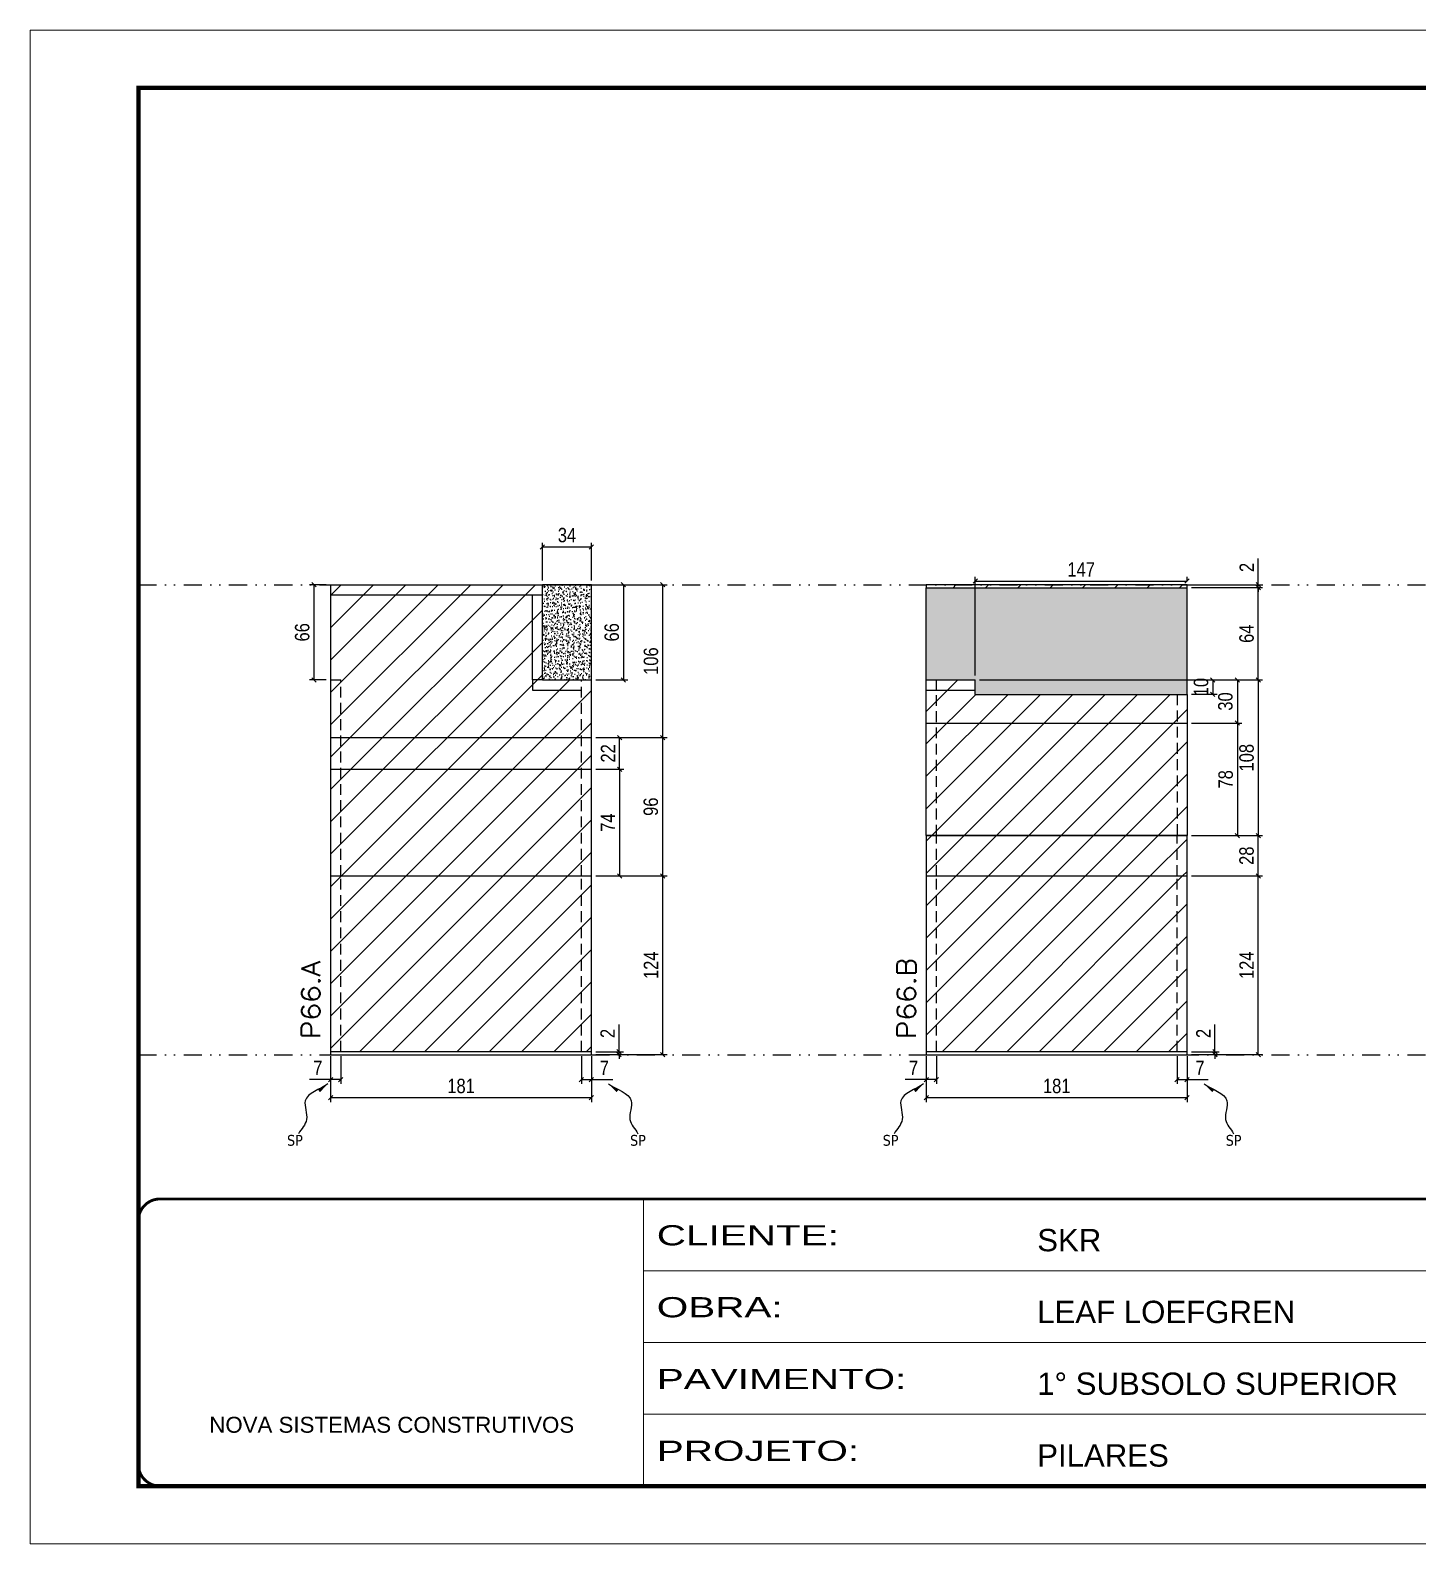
# Model space of a CAD drawing. Extents: x 14400 to 27878, y -21631 to 6985.
# Drawn here: x 19182 to 20145, y -957 to 93 of the extents above; entities that cross this region are included whole.
import ezdxf

# ---------------------------------------------------------------- set-up
doc = ezdxf.new("R2010")
doc.units = 0
for name, pattern in [('CONTINUO', [0]), ('DASHED', [0.75, 0.5, -0.25]), ('DIVIDE2', [0.625, 0.25, -0.125, 0, -0.125, 0, -0.125]), ('HIDDEN', [0.375, 0.25, -0.125])]:
    doc.linetypes.add(name, pattern=pattern)
for name, color, linetype in [('COTA', 241, 'Continuous'), ('Nível', 160, 'Continuous'), ('Painéis', 200, 'Continuous'), ('SARR_2.2x7', 40, 'Continuous'), ('Sarrafo de Pressão', 42, 'HIDDEN'), ('texto', 7, 'Continuous')]:
    doc.layers.add(name, color=color, linetype=linetype)
for name, color, linetype, lineweight in [('Folhas', 255, 'Continuous', 9), ('Hachura', 251, 'Continuous', 9), ('SARRAFO DE PRESSAO', 251, 'DASHED', 9), ('Texto Seção', 7, 'Continuous', 15)]:
    doc.layers.add(name, color=color, linetype=linetype, lineweight=lineweight)
doc.styles.add('ARIAL', font='arial.ttf')
doc.styles.add('COTA TECNICA', font='techl___.ttf', dxfattribs={"height": 10})
doc.styles.add('COTA TECNICA-50', font='techl___.ttf', dxfattribs={"height": 10})
doc.styles.add('REGUA-120', font='ROMANS.shx', dxfattribs={"height": 15})
doc.styles.get("Standard").update_dxf_attribs({"font": 'arial.ttf'})
doc.styles.add('Tecnologia', font='')
doc.styles.get('Tecnologia').set_extended_font_data('Forgotten Futurist')
doc.dimstyles.new('COTA PAINEL-50', dxfattribs={"dimtxt": 10, "dimasz": 3, "dimexe": 3, "dimexo": 3, "dimgap": 3, "dimtad": 1, "dimdec": 1, "dimzin": 12, "dimdsep": 46, "dimtxsty": 'COTA TECNICA-50', "dimblk1": 'OBLIQUE', "dimblk2": 'OBLIQUE', "dimsah": 1, "dimcen": 0.9, "dimclrd": 4, "dimclre": 4, "dimclrt": 240, "dimadec": 1, "dimazin": 3, "dimtfac": 1, "dimtdec": 1, "dimtmove": 0, "dimatfit": 3, "dimfxl": 1, "dimtolj": 1, "dimtzin": 12, "dimarcsym": 0})
doc.dimstyles.new('PAINEL', dxfattribs={"dimtxt": 10, "dimasz": 3, "dimexe": 3, "dimexo": 3, "dimgap": 3, "dimtad": 1, "dimdec": 1, "dimzin": 12, "dimdsep": 46, "dimtxsty": 'COTA TECNICA', "dimblk1": 'OBLIQUE', "dimblk2": 'OBLIQUE', "dimsah": 1, "dimcen": 0.9, "dimclrd": 4, "dimclre": 4, "dimclrt": 240, "dimadec": 1, "dimazin": 3, "dimtfac": 1, "dimtdec": 1, "dimtmove": 0, "dimatfit": 3, "dimfxl": 1, "dimtolj": 1, "dimtzin": 12, "dimarcsym": 0})
doc.dimstyles.get("Standard").update_dxf_attribs({"dimtxt": 0.18, "dimasz": 0.18, "dimexe": 0.18, "dimexo": 0.0625, "dimgap": 0.09, "dimtad": 0, "dimtih": 1, "dimtoh": 1, "dimdec": 4, "dimzin": 0, "dimdsep": 46, "dimtxsty": 'Standard', "dimcen": 0.09, "dimadec": 0, "dimazin": 0, "dimtfac": 1, "dimtdec": 4, "dimtofl": 0, "dimtmove": 0, "dimatfit": 3, "dimfxl": 1, "dimtolj": 1, "dimtzin": 0, "dimarcsym": 0})

# ---------------------------------------------------------------- blocks, each defined once
blk = doc.blocks.new('9999999999')
at = {"color": 30, "linetype": 'CONTINUO'}
for p, q in [((98564.6, 34230.2), (98564.6, 34429.4)), ((98564.6, 34379.6), (99584, 34379.6)), ((98564.6, 34329.8), (99488, 34329.8)), ((98564.6, 34280), (99488, 34280))]:
    blk.add_line(p, q, dxfattribs=at)
at = {"color": 30, "linetype": 'CONTINUO', "const_width": 2}
blk.add_lwpolyline([(99584, 34230.2), (99584, 34414.4, 0.414214), (99569, 34429.4), (98229, 34429.4, 0.414214), (98214, 34414.4), (98214, 34245.2, 0.414214), (98229, 34230.2), (99584, 34230.2)], format="xyb", dxfattribs=at)
at = {"layer": 'Folhas'}
blk.add_lwpolyline([(98139, 34190.2), (99624, 34190.2), (99624, 35240.2), (98139, 35240.2)], close=True, dxfattribs=at)
at = {"layer": 'Folhas', "color": 30, "const_width": 3}
blk.add_lwpolyline([(98214, 34230.2), (99584, 34230.2), (99584, 35200.2), (98214, 35200.2)], close=True, dxfattribs=at)
at = {"color": 7, "linetype": 'Continuous', "ltscale": 5, "style": 'ARIAL'}
for s, height, p in [('SKR', 15.48, (98837.7, 34393.1)), ('LEAF LOEFGREN', 15.483, (98837.7, 34343.3)), ('1° SUBSOLO SUPERIOR', 15.483, (98837.7, 34293.5)), ('NOVA SISTEMAS CONSTRUTIVOS', 11.059, (98263.2, 34267.2)), ('PILARES', 15.48, (98837.7, 34243.7))]:
    blk.add_text(s, height=height, dxfattribs=at).set_placement(p)
at = {"layer": 'Folhas', "color": 7, "style": 'Tecnologia', "width": 1.5}
for s, p in [('CLIENTE:', (98573.7, 34397.2)), ('OBRA:', (98573.7, 34347.3)), ('PAVIMENTO:', (98573.7, 34297.5)), ('PROJETO:', (98573.7, 34247.7))]:
    blk.add_text(s, height=14, dxfattribs=at).set_placement(p)
blk = doc.blocks.new('_Oblique')
at = {"color": 0, "linetype": 'ByBlock', "lineweight": -2}
blk.add_line((-0.5, -0.5), (0.5, 0.5), dxfattribs=at)
blk = doc.blocks.new('*D1134')
at = {"layer": 'COTA', "color": 4, "lineweight": -2, "transparency": 16777216}
for p, q in [((19390.4, -618.4), (19390.4, -650.3)), ((19571.4, -618.4), (19571.4, -650.3)), ((19571.4, -647.3), (19390.4, -647.3))]:
    blk.add_line(p, q, dxfattribs=at)
at = {"layer": 'Defpoints', "color": 0, "transparency": 16777216}
for p in [(19390.4, -615.4), (19571.4, -615.4), (19390.4, -647.3)]:
    blk.add_point(p, dxfattribs=at)
at = {"layer": 'COTA', "color": 4, "lineweight": -2, "transparency": 16777216, "xscale": 3, "yscale": 3, "zscale": 3, "rotation": 180}
blk.add_blockref('_Oblique', (19390.4, -647.3), dxfattribs=at)
at = {"layer": 'COTA', "color": 4, "lineweight": -2, "transparency": 16777216, "xscale": 3, "yscale": 3, "zscale": 3}
blk.add_blockref('_Oblique', (19571.4, -647.3), dxfattribs=at)
at = {"layer": 'COTA', "color": 240, "transparency": 16777216, "insert": (19480.9, -639.2), "char_height": 10, "attachment_point": 5, "style": 'COTA TECNICA'}
blk.add_mtext('\\A1;181', dxfattribs=at)
blk = doc.blocks.new('*D1135')
at = {"layer": 'COTA', "color": 4, "lineweight": -2, "transparency": 16777216}
for p, q in [((19564.4, -618.4), (19564.4, -637.7)), ((19571.4, -620.4), (19571.4, -637.7)), ((19564.4, -634.7), (19571.4, -634.7)), ((19571.4, -634.7), (19586.1, -634.7))]:
    blk.add_line(p, q, dxfattribs=at)
at = {"layer": 'Defpoints', "color": 0, "transparency": 16777216}
for p in [(19564.4, -615.4), (19571.4, -617.4), (19571.4, -634.7)]:
    blk.add_point(p, dxfattribs=at)
at = {"layer": 'COTA', "color": 4, "lineweight": -2, "transparency": 16777216, "xscale": 3, "yscale": 3, "zscale": 3, "rotation": 180}
blk.add_blockref('_Oblique', (19564.4, -634.7), dxfattribs=at)
at = {"layer": 'COTA', "color": 4, "lineweight": -2, "transparency": 16777216, "xscale": 3, "yscale": 3, "zscale": 3}
blk.add_blockref('_Oblique', (19571.4, -634.7), dxfattribs=at)
at = {"layer": 'COTA', "color": 240, "transparency": 16777216, "insert": (19580.3, -626.6), "char_height": 10, "attachment_point": 5, "style": 'COTA TECNICA-50'}
blk.add_mtext('\\A1;7', dxfattribs=at)
blk = doc.blocks.new('*D1136')
at = {"layer": 'COTA', "color": 4, "lineweight": -2, "transparency": 16777216}
for p, q in [((19397.4, -618.4), (19397.4, -637.7)), ((19390.4, -620.4), (19390.4, -637.7)), ((19390.4, -634.7), (19375.7, -634.7)), ((19397.4, -634.7), (19390.4, -634.7))]:
    blk.add_line(p, q, dxfattribs=at)
at = {"layer": 'Defpoints', "color": 0, "transparency": 16777216}
for p in [(19390.4, -617.4), (19397.4, -615.4), (19390.4, -634.7)]:
    blk.add_point(p, dxfattribs=at)
at = {"layer": 'COTA', "color": 4, "lineweight": -2, "transparency": 16777216, "xscale": 3, "yscale": 3, "zscale": 3, "rotation": 180}
blk.add_blockref('_Oblique', (19390.4, -634.7), dxfattribs=at)
at = {"layer": 'COTA', "color": 4, "lineweight": -2, "transparency": 16777216, "xscale": 3, "yscale": 3, "zscale": 3}
blk.add_blockref('_Oblique', (19397.4, -634.7), dxfattribs=at)
at = {"layer": 'COTA', "color": 240, "transparency": 16777216, "insert": (19381.5, -626.6), "char_height": 10, "attachment_point": 5, "style": 'COTA TECNICA-50'}
blk.add_mtext('\\A1;7', dxfattribs=at)
blk = doc.blocks.new('*D1137')
at = {"layer": 'COTA', "color": 4, "lineweight": -2, "transparency": 16777216}
for p, q in [((19590.6, -615.4), (19590.6, -596.6)), ((19574.4, -615.4), (19593.6, -615.4)), ((19574.4, -617.4), (19593.6, -617.4)), ((19590.6, -617.4), (19590.6, -615.4)), ((19590.6, -617.4), (19590.6, -620.4))]:
    blk.add_line(p, q, dxfattribs=at)
at = {"layer": 'Defpoints', "color": 0, "transparency": 16777216}
for p in [(19571.4, -615.4), (19571.4, -617.4), (19590.6, -617.4)]:
    blk.add_point(p, dxfattribs=at)
at = {"layer": 'COTA', "color": 4, "lineweight": -2, "transparency": 16777216, "xscale": 3, "yscale": 3, "zscale": 3}
for p, rotation in [((19590.6, -615.4), 270), ((19590.6, -617.4), 90)]:
    blk.add_blockref('_Oblique', p, dxfattribs=dict(at, rotation=rotation))
at = {"layer": 'COTA', "color": 240, "transparency": 16777216, "insert": (19582.6, -602.7), "char_height": 10, "attachment_point": 5, "rotation": 90, "style": 'COTA TECNICA-50'}
blk.add_mtext('\\A1;2', dxfattribs=at)
blk = doc.blocks.new('*D1161')
at = {"layer": 'COTA', "color": 4, "linetype": 'ByBlock', "lineweight": -2, "transparency": 16777216}
for p, q in [((19574.4, -493.4), (19623.8, -493.4)), ((19620.8, -617.4), (19620.8, -493.4)), ((19574.4, -617.4), (19623.8, -617.4))]:
    blk.add_line(p, q, dxfattribs=at)
at = {"layer": 'Defpoints', "color": 0, "linetype": 'ByBlock', "transparency": 16777216}
for p in [(19571.4, -493.4), (19620.8, -493.4), (19571.4, -617.4)]:
    blk.add_point(p, dxfattribs=at)
at = {"layer": 'COTA', "color": 4, "linetype": 'ByBlock', "lineweight": -2, "transparency": 16777216, "xscale": 3, "yscale": 3, "zscale": 3}
for p, rotation in [((19620.8, -493.4), 90), ((19620.8, -617.4), 270)]:
    blk.add_blockref('_Oblique', p, dxfattribs=dict(at, rotation=rotation))
at = {"layer": 'COTA', "color": 240, "linetype": 'ByBlock', "transparency": 16777216, "insert": (19612.7, -555.4), "char_height": 10, "attachment_point": 5, "rotation": 90, "style": 'COTA TECNICA'}
blk.add_mtext('\\A1;124', dxfattribs=at)
blk = doc.blocks.new('*D1162')
at = {"layer": 'COTA', "color": 4, "linetype": 'ByBlock', "lineweight": -2, "transparency": 16777216}
for p, q in [((19574.4, -493.4), (19623.8, -493.4)), ((19620.8, -617.4), (19620.8, -493.4)), ((19574.4, -617.4), (19623.8, -617.4))]:
    blk.add_line(p, q, dxfattribs=at)
at = {"layer": 'Defpoints', "color": 0, "linetype": 'ByBlock', "transparency": 16777216}
for p in [(19571.4, -493.4), (19620.8, -493.4), (19571.4, -617.4)]:
    blk.add_point(p, dxfattribs=at)
at = {"layer": 'COTA', "color": 4, "linetype": 'ByBlock', "lineweight": -2, "transparency": 16777216, "xscale": 3, "yscale": 3, "zscale": 3}
for p, rotation in [((19620.8, -493.4), 90), ((19620.8, -617.4), 270)]:
    blk.add_blockref('_Oblique', p, dxfattribs=dict(at, rotation=rotation))
at = {"layer": 'COTA', "color": 240, "linetype": 'ByBlock', "transparency": 16777216, "insert": (19612.7, -555.4), "char_height": 10, "attachment_point": 5, "rotation": 90, "style": 'COTA TECNICA'}
blk.add_mtext('\\A1;124', dxfattribs=at)
blk = doc.blocks.new('*D1141')
at = {"layer": 'COTA', "color": 4, "lineweight": -2, "transparency": 16777216}
for p, q in [((19803.7, -618.4), (19803.7, -650.3)), ((19984.7, -618.4), (19984.7, -650.3)), ((19984.7, -647.3), (19803.7, -647.3))]:
    blk.add_line(p, q, dxfattribs=at)
at = {"layer": 'Defpoints', "color": 0, "transparency": 16777216}
for p in [(19803.7, -615.4), (19984.7, -615.4), (19803.7, -647.3)]:
    blk.add_point(p, dxfattribs=at)
at = {"layer": 'COTA', "color": 4, "lineweight": -2, "transparency": 16777216, "xscale": 3, "yscale": 3, "zscale": 3, "rotation": 180}
blk.add_blockref('_Oblique', (19803.7, -647.3), dxfattribs=at)
at = {"layer": 'COTA', "color": 4, "lineweight": -2, "transparency": 16777216, "xscale": 3, "yscale": 3, "zscale": 3}
blk.add_blockref('_Oblique', (19984.7, -647.3), dxfattribs=at)
at = {"layer": 'COTA', "color": 240, "transparency": 16777216, "insert": (19894.2, -639.2), "char_height": 10, "attachment_point": 5, "style": 'COTA TECNICA'}
blk.add_mtext('\\A1;181', dxfattribs=at)
blk = doc.blocks.new('*D1142')
at = {"layer": 'COTA', "color": 4, "lineweight": -2, "transparency": 16777216}
for p, q in [((19977.7, -618.4), (19977.7, -637.7)), ((19984.7, -620.4), (19984.7, -637.7)), ((19977.7, -634.7), (19984.7, -634.7)), ((19984.7, -634.7), (19999.4, -634.7))]:
    blk.add_line(p, q, dxfattribs=at)
at = {"layer": 'Defpoints', "color": 0, "transparency": 16777216}
for p in [(19977.7, -615.4), (19984.7, -617.4), (19984.7, -634.7)]:
    blk.add_point(p, dxfattribs=at)
at = {"layer": 'COTA', "color": 4, "lineweight": -2, "transparency": 16777216, "xscale": 3, "yscale": 3, "zscale": 3, "rotation": 180}
blk.add_blockref('_Oblique', (19977.7, -634.7), dxfattribs=at)
at = {"layer": 'COTA', "color": 4, "lineweight": -2, "transparency": 16777216, "xscale": 3, "yscale": 3, "zscale": 3}
blk.add_blockref('_Oblique', (19984.7, -634.7), dxfattribs=at)
at = {"layer": 'COTA', "color": 240, "transparency": 16777216, "insert": (19993.6, -626.6), "char_height": 10, "attachment_point": 5, "style": 'COTA TECNICA-50'}
blk.add_mtext('\\A1;7', dxfattribs=at)
blk = doc.blocks.new('*D1143')
at = {"layer": 'COTA', "color": 4, "lineweight": -2, "transparency": 16777216}
for p, q in [((19810.7, -618.4), (19810.7, -637.7)), ((19803.7, -620.4), (19803.7, -637.7)), ((19803.7, -634.7), (19789, -634.7)), ((19810.7, -634.7), (19803.7, -634.7))]:
    blk.add_line(p, q, dxfattribs=at)
at = {"layer": 'Defpoints', "color": 0, "transparency": 16777216}
for p in [(19803.7, -617.4), (19810.7, -615.4), (19803.7, -634.7)]:
    blk.add_point(p, dxfattribs=at)
at = {"layer": 'COTA', "color": 4, "lineweight": -2, "transparency": 16777216, "xscale": 3, "yscale": 3, "zscale": 3, "rotation": 180}
blk.add_blockref('_Oblique', (19803.7, -634.7), dxfattribs=at)
at = {"layer": 'COTA', "color": 4, "lineweight": -2, "transparency": 16777216, "xscale": 3, "yscale": 3, "zscale": 3}
blk.add_blockref('_Oblique', (19810.7, -634.7), dxfattribs=at)
at = {"layer": 'COTA', "color": 240, "transparency": 16777216, "insert": (19794.9, -626.6), "char_height": 10, "attachment_point": 5, "style": 'COTA TECNICA-50'}
blk.add_mtext('\\A1;7', dxfattribs=at)
blk = doc.blocks.new('*D1144')
at = {"layer": 'COTA', "color": 4, "lineweight": -2, "transparency": 16777216}
for p, q in [((20004, -615.4), (20004, -596.6)), ((19987.7, -615.4), (20007, -615.4)), ((19987.7, -617.4), (20007, -617.4)), ((20004, -617.4), (20004, -615.4)), ((20004, -617.4), (20004, -620.4))]:
    blk.add_line(p, q, dxfattribs=at)
at = {"layer": 'Defpoints', "color": 0, "transparency": 16777216}
for p in [(19984.7, -615.4), (19984.7, -617.4), (20004, -617.4)]:
    blk.add_point(p, dxfattribs=at)
at = {"layer": 'COTA', "color": 4, "lineweight": -2, "transparency": 16777216, "xscale": 3, "yscale": 3, "zscale": 3}
for p, rotation in [((20004, -615.4), 270), ((20004, -617.4), 90)]:
    blk.add_blockref('_Oblique', p, dxfattribs=dict(at, rotation=rotation))
at = {"layer": 'COTA', "color": 240, "transparency": 16777216, "insert": (19996, -602.7), "char_height": 10, "attachment_point": 5, "rotation": 90, "style": 'COTA TECNICA-50'}
blk.add_mtext('\\A1;2', dxfattribs=at)
blk = doc.blocks.new('*D1145')
at = {"layer": 'COTA', "color": 4, "lineweight": -2, "transparency": 16777216}
for p, q in [((19987.7, -465.4), (20037.1, -465.4)), ((20034.1, -493.4), (20034.1, -465.4)), ((19987.7, -493.4), (20037.1, -493.4))]:
    blk.add_line(p, q, dxfattribs=at)
at = {"layer": 'Defpoints', "color": 0, "transparency": 16777216}
for p in [(19984.7, -465.4), (20034.1, -465.4), (19984.7, -493.4)]:
    blk.add_point(p, dxfattribs=at)
at = {"layer": 'COTA', "color": 4, "lineweight": -2, "transparency": 16777216, "xscale": 3, "yscale": 3, "zscale": 3}
for p, rotation in [((20034.1, -465.4), 90), ((20034.1, -493.4), 270)]:
    blk.add_blockref('_Oblique', p, dxfattribs=dict(at, rotation=rotation))
at = {"layer": 'COTA', "color": 240, "transparency": 16777216, "insert": (20026, -479.4), "char_height": 10, "attachment_point": 5, "rotation": 90, "style": 'COTA TECNICA-50'}
blk.add_mtext('\\A1;28', dxfattribs=at)
blk = doc.blocks.new('*D1164')
at = {"layer": 'COTA', "color": 4, "linetype": 'ByBlock', "lineweight": -2, "transparency": 16777216}
for p, q in [((19987.7, -493.4), (20037.1, -493.4)), ((20034.1, -617.4), (20034.1, -493.4)), ((19987.7, -617.4), (20037.1, -617.4))]:
    blk.add_line(p, q, dxfattribs=at)
at = {"layer": 'Defpoints', "color": 0, "linetype": 'ByBlock', "transparency": 16777216}
for p in [(19984.7, -493.4), (20034.1, -493.4), (19984.7, -617.4)]:
    blk.add_point(p, dxfattribs=at)
at = {"layer": 'COTA', "color": 4, "linetype": 'ByBlock', "lineweight": -2, "transparency": 16777216, "xscale": 3, "yscale": 3, "zscale": 3}
for p, rotation in [((20034.1, -493.4), 90), ((20034.1, -617.4), 270)]:
    blk.add_blockref('_Oblique', p, dxfattribs=dict(at, rotation=rotation))
at = {"layer": 'COTA', "color": 240, "linetype": 'ByBlock', "transparency": 16777216, "insert": (20026, -555.4), "char_height": 10, "attachment_point": 5, "rotation": 90, "style": 'COTA TECNICA'}
blk.add_mtext('\\A1;124', dxfattribs=at)
blk = doc.blocks.new('*D1165')
at = {"layer": 'COTA', "color": 4, "linetype": 'ByBlock', "lineweight": -2, "transparency": 16777216}
for p, q in [((19987.7, -493.4), (20037.1, -493.4)), ((20034.1, -617.4), (20034.1, -493.4)), ((19987.7, -617.4), (20037.1, -617.4))]:
    blk.add_line(p, q, dxfattribs=at)
at = {"layer": 'Defpoints', "color": 0, "linetype": 'ByBlock', "transparency": 16777216}
for p in [(19984.7, -493.4), (20034.1, -493.4), (19984.7, -617.4)]:
    blk.add_point(p, dxfattribs=at)
at = {"layer": 'COTA', "color": 4, "linetype": 'ByBlock', "lineweight": -2, "transparency": 16777216, "xscale": 3, "yscale": 3, "zscale": 3}
for p, rotation in [((20034.1, -493.4), 90), ((20034.1, -617.4), 270)]:
    blk.add_blockref('_Oblique', p, dxfattribs=dict(at, rotation=rotation))
at = {"layer": 'COTA', "color": 240, "linetype": 'ByBlock', "transparency": 16777216, "insert": (20026, -555.4), "char_height": 10, "attachment_point": 5, "rotation": 90, "style": 'COTA TECNICA'}
blk.add_mtext('\\A1;124', dxfattribs=at)
blk = doc.blocks.new('*D1166')
at = {"layer": 'COTA', "color": 4, "lineweight": -2, "transparency": 16777216}
for p, q in [((19387.4, -291.4), (19375.8, -291.4)), ((19378.8, -291.4), (19378.8, -357.4)), ((19387.4, -357.4), (19375.8, -357.4))]:
    blk.add_line(p, q, dxfattribs=at)
at = {"layer": 'Defpoints', "color": 0, "transparency": 16777216}
for p in [(19390.4, -291.4), (19378.8, -357.4), (19390.4, -357.4)]:
    blk.add_point(p, dxfattribs=at)
at = {"layer": 'COTA', "color": 4, "lineweight": -2, "transparency": 16777216, "xscale": 3, "yscale": 3, "zscale": 3}
for p, rotation in [((19378.8, -291.4), 90), ((19378.8, -357.4), 270)]:
    blk.add_blockref('_Oblique', p, dxfattribs=dict(at, rotation=rotation))
at = {"layer": 'COTA', "color": 240, "transparency": 16777216, "insert": (19370.7, -324.4), "char_height": 10, "attachment_point": 5, "rotation": 90, "style": 'COTA TECNICA'}
blk.add_mtext('\\A1;66', dxfattribs=at)
blk = doc.blocks.new('*D1167')
at = {"layer": 'COTA', "color": 4, "lineweight": -2, "transparency": 16777216}
for p, q in [((19537.4, -288.4), (19537.4, -262.3)), ((19571.4, -288.4), (19571.4, -262.3)), ((19571.4, -265.3), (19537.4, -265.3))]:
    blk.add_line(p, q, dxfattribs=at)
at = {"layer": 'Defpoints', "color": 0, "transparency": 16777216}
for p in [(19537.4, -265.3), (19537.4, -291.4), (19571.4, -291.4)]:
    blk.add_point(p, dxfattribs=at)
at = {"layer": 'COTA', "color": 4, "lineweight": -2, "transparency": 16777216, "xscale": 3, "yscale": 3, "zscale": 3, "rotation": 180}
blk.add_blockref('_Oblique', (19537.4, -265.3), dxfattribs=at)
at = {"layer": 'COTA', "color": 4, "lineweight": -2, "transparency": 16777216, "xscale": 3, "yscale": 3, "zscale": 3}
blk.add_blockref('_Oblique', (19571.4, -265.3), dxfattribs=at)
at = {"layer": 'COTA', "color": 240, "transparency": 16777216, "insert": (19554.4, -257), "char_height": 10, "attachment_point": 5, "style": 'COTA TECNICA'}
blk.add_mtext('\\A1;34', dxfattribs=at)
blk = doc.blocks.new('*D1168')
at = {"layer": 'COTA', "color": 4, "lineweight": -2, "transparency": 16777216}
for p, q in [((19987.7, -293.4), (20037.1, -293.4)), ((20034.1, -357.4), (20034.1, -293.4)), ((19840.7, -357.4), (20037.1, -357.4))]:
    blk.add_line(p, q, dxfattribs=at)
at = {"layer": 'Defpoints', "color": 0, "transparency": 16777216}
for p in [(19984.7, -293.4), (20034.1, -293.4), (19837.7, -357.4)]:
    blk.add_point(p, dxfattribs=at)
at = {"layer": 'COTA', "color": 4, "lineweight": -2, "transparency": 16777216, "xscale": 3, "yscale": 3, "zscale": 3}
for p, rotation in [((20034.1, -293.4), 90), ((20034.1, -357.4), 270)]:
    blk.add_blockref('_Oblique', p, dxfattribs=dict(at, rotation=rotation))
at = {"layer": 'COTA', "color": 240, "transparency": 16777216, "insert": (20026, -325.4), "char_height": 10, "attachment_point": 5, "rotation": 90, "style": 'COTA TECNICA'}
blk.add_mtext('\\A1;64', dxfattribs=at)
blk = doc.blocks.new('*D1169')
at = {"layer": 'COTA', "color": 4, "lineweight": -2, "transparency": 16777216}
for p, q in [((19574.4, -397.4), (19623.8, -397.4)), ((19620.8, -493.4), (19620.8, -397.4)), ((19574.4, -493.4), (19623.8, -493.4))]:
    blk.add_line(p, q, dxfattribs=at)
at = {"layer": 'Defpoints', "color": 0, "transparency": 16777216}
for p in [(19571.4, -397.4), (19620.8, -397.4), (19571.4, -493.4)]:
    blk.add_point(p, dxfattribs=at)
at = {"layer": 'COTA', "color": 4, "lineweight": -2, "transparency": 16777216, "xscale": 3, "yscale": 3, "zscale": 3}
for p, rotation in [((19620.8, -397.4), 90), ((19620.8, -493.4), 270)]:
    blk.add_blockref('_Oblique', p, dxfattribs=dict(at, rotation=rotation))
at = {"layer": 'COTA', "color": 240, "transparency": 16777216, "insert": (19612.6, -445.4), "char_height": 10, "attachment_point": 5, "rotation": 90, "style": 'COTA TECNICA'}
blk.add_mtext('\\A1;96', dxfattribs=at)
blk = doc.blocks.new('*D1173')
at = {"layer": 'COTA', "color": 4, "lineweight": -2, "transparency": 16777216}
for p, q in [((19840.7, -357.4), (20037.1, -357.4)), ((20034.1, -357.4), (20034.1, -465.4)), ((19987.7, -465.4), (20037.1, -465.4))]:
    blk.add_line(p, q, dxfattribs=at)
at = {"layer": 'Defpoints', "color": 0, "transparency": 16777216}
for p in [(19837.7, -357.4), (19984.7, -465.4), (20034.1, -465.4)]:
    blk.add_point(p, dxfattribs=at)
at = {"layer": 'COTA', "color": 4, "lineweight": -2, "transparency": 16777216, "xscale": 3, "yscale": 3, "zscale": 3}
for p, rotation in [((20034.1, -357.4), 90), ((20034.1, -465.4), 270)]:
    blk.add_blockref('_Oblique', p, dxfattribs=dict(at, rotation=rotation))
at = {"layer": 'COTA', "color": 240, "transparency": 16777216, "insert": (20026, -411.4), "char_height": 10, "attachment_point": 5, "rotation": 90, "style": 'COTA TECNICA'}
blk.add_mtext('\\A1;108', dxfattribs=at)
blk = doc.blocks.new('*D1174')
at = {"layer": 'COTA', "color": 4, "lineweight": -2, "transparency": 16777216}
for p, q in [((19837.7, -354.4), (19837.7, -285.9)), ((19837.7, -288.9), (19984.7, -288.9)), ((19984.7, -288.4), (19984.7, -285.9))]:
    blk.add_line(p, q, dxfattribs=at)
at = {"layer": 'Defpoints', "color": 0, "transparency": 16777216}
for p in [(19984.7, -288.9), (19984.7, -291.4), (19837.7, -357.4)]:
    blk.add_point(p, dxfattribs=at)
at = {"layer": 'COTA', "color": 4, "lineweight": -2, "transparency": 16777216, "xscale": 3, "yscale": 3, "zscale": 3, "rotation": 180}
blk.add_blockref('_Oblique', (19837.7, -288.9), dxfattribs=at)
at = {"layer": 'COTA', "color": 4, "lineweight": -2, "transparency": 16777216, "xscale": 3, "yscale": 3, "zscale": 3}
blk.add_blockref('_Oblique', (19984.7, -288.9), dxfattribs=at)
at = {"layer": 'COTA', "color": 240, "transparency": 16777216, "insert": (19911.2, -280.8), "char_height": 10, "attachment_point": 5, "style": 'COTA TECNICA'}
blk.add_mtext('\\A1;147', dxfattribs=at)
blk = doc.blocks.new('*D1177')
at = {"layer": 'COTA', "color": 4, "lineweight": -2, "transparency": 16777216}
for p, q in [((19840.7, -357.4), (20005.5, -357.4)), ((19987.7, -367.4), (20005.5, -367.4)), ((20002.5, -357.4), (20002.5, -367.4))]:
    blk.add_line(p, q, dxfattribs=at)
at = {"layer": 'Defpoints', "color": 0, "transparency": 16777216}
for p in [(19837.7, -357.4), (19984.7, -367.4), (20002.5, -367.4)]:
    blk.add_point(p, dxfattribs=at)
at = {"layer": 'COTA', "color": 4, "lineweight": -2, "transparency": 16777216, "xscale": 3, "yscale": 3, "zscale": 3}
for p, rotation in [((20002.5, -357.4), 90), ((20002.5, -367.4), 270)]:
    blk.add_blockref('_Oblique', p, dxfattribs=dict(at, rotation=rotation))
at = {"layer": 'COTA', "color": 240, "transparency": 16777216, "insert": (19994.4, -362.4), "char_height": 10, "attachment_point": 5, "rotation": 90, "style": 'COTA TECNICA'}
blk.add_mtext('\\A1;10', dxfattribs=at)
blk = doc.blocks.new('*D1178')
at = {"layer": 'COTA', "color": 4, "lineweight": -2, "transparency": 16777216}
for p, q in [((20034.1, -291.4), (20034.1, -273.3)), ((19987.7, -291.4), (20037.1, -291.4)), ((19987.7, -293.4), (20037.1, -293.4)), ((20034.1, -293.4), (20034.1, -291.4)), ((20034.1, -293.4), (20034.1, -296.4))]:
    blk.add_line(p, q, dxfattribs=at)
at = {"layer": 'Defpoints', "color": 0, "transparency": 16777216}
for p in [(19984.7, -291.4), (19984.7, -293.4), (20034.1, -291.4)]:
    blk.add_point(p, dxfattribs=at)
at = {"layer": 'COTA', "color": 4, "lineweight": -2, "transparency": 16777216, "xscale": 3, "yscale": 3, "zscale": 3}
for p, rotation in [((20034.1, -291.4), 270), ((20034.1, -293.4), 90)]:
    blk.add_blockref('_Oblique', p, dxfattribs=dict(at, rotation=rotation))
at = {"layer": 'COTA', "color": 240, "transparency": 16777216, "insert": (20026.1, -279.4), "char_height": 10, "attachment_point": 5, "rotation": 90, "style": 'COTA TECNICA'}
blk.add_mtext('\\A1;2', dxfattribs=at)
blk = doc.blocks.new('*D1180')
at = {"layer": 'COTA', "color": 4, "lineweight": -2, "transparency": 16777216}
for p, q in [((19574.4, -291.4), (19623.8, -291.4)), ((19620.8, -397.4), (19620.8, -291.4)), ((19574.4, -397.4), (19623.8, -397.4))]:
    blk.add_line(p, q, dxfattribs=at)
at = {"layer": 'Defpoints', "color": 0, "transparency": 16777216}
for p in [(19571.4, -291.4), (19620.8, -291.4), (19571.4, -397.4)]:
    blk.add_point(p, dxfattribs=at)
at = {"layer": 'COTA', "color": 4, "lineweight": -2, "transparency": 16777216, "xscale": 3, "yscale": 3, "zscale": 3}
for p, rotation in [((19620.8, -291.4), 90), ((19620.8, -397.4), 270)]:
    blk.add_blockref('_Oblique', p, dxfattribs=dict(at, rotation=rotation))
at = {"layer": 'COTA', "color": 240, "transparency": 16777216, "insert": (19612.7, -344.4), "char_height": 10, "attachment_point": 5, "rotation": 90, "style": 'COTA TECNICA'}
blk.add_mtext('\\A1;106', dxfattribs=at)
blk = doc.blocks.new('*D1181')
at = {"layer": 'COTA', "color": 4, "lineweight": -2, "transparency": 16777216}
for p, q in [((19540.4, -291.4), (19596.6, -291.4)), ((19593.6, -291.4), (19593.6, -357.4)), ((19574.4, -357.4), (19596.6, -357.4))]:
    blk.add_line(p, q, dxfattribs=at)
at = {"layer": 'Defpoints', "color": 0, "transparency": 16777216}
for p in [(19537.4, -291.4), (19571.4, -357.4), (19593.6, -357.4)]:
    blk.add_point(p, dxfattribs=at)
at = {"layer": 'COTA', "color": 4, "lineweight": -2, "transparency": 16777216, "xscale": 3, "yscale": 3, "zscale": 3}
for p, rotation in [((19593.6, -291.4), 90), ((19593.6, -357.4), 270)]:
    blk.add_blockref('_Oblique', p, dxfattribs=dict(at, rotation=rotation))
at = {"layer": 'COTA', "color": 240, "transparency": 16777216, "insert": (19585.5, -324.4), "char_height": 10, "attachment_point": 5, "rotation": 90, "style": 'COTA TECNICA'}
blk.add_mtext('\\A1;66', dxfattribs=at)
blk = doc.blocks.new('*D1182')
at = {"layer": 'COTA', "color": 4, "lineweight": -2, "transparency": 16777216}
for p, q in [((19840.7, -357.4), (20022.6, -357.4)), ((20019.6, -357.4), (20019.6, -387.4)), ((19987.7, -387.4), (20022.6, -387.4))]:
    blk.add_line(p, q, dxfattribs=at)
at = {"layer": 'Defpoints', "color": 0, "transparency": 16777216}
for p in [(19837.7, -357.4), (19984.7, -387.4), (20019.6, -387.4)]:
    blk.add_point(p, dxfattribs=at)
at = {"layer": 'COTA', "color": 4, "lineweight": -2, "transparency": 16777216, "xscale": 3, "yscale": 3, "zscale": 3}
for p, rotation in [((20019.6, -357.4), 90), ((20019.6, -387.4), 270)]:
    blk.add_blockref('_Oblique', p, dxfattribs=dict(at, rotation=rotation))
at = {"layer": 'COTA', "color": 240, "transparency": 16777216, "insert": (20011.3, -372.4), "char_height": 10, "attachment_point": 5, "rotation": 90, "style": 'COTA TECNICA'}
blk.add_mtext('\\A1;30', dxfattribs=at)
blk = doc.blocks.new('*D1183')
at = {"layer": 'COTA', "color": 4, "lineweight": -2, "transparency": 16777216}
for p, q in [((19987.7, -387.4), (20022.6, -387.4)), ((20019.6, -387.4), (20019.6, -465.4)), ((19987.7, -465.4), (20022.6, -465.4))]:
    blk.add_line(p, q, dxfattribs=at)
at = {"layer": 'Defpoints', "color": 0, "transparency": 16777216}
for p in [(19984.7, -387.4), (19984.7, -465.4), (20019.6, -465.4)]:
    blk.add_point(p, dxfattribs=at)
at = {"layer": 'COTA', "color": 4, "lineweight": -2, "transparency": 16777216, "xscale": 3, "yscale": 3, "zscale": 3}
for p, rotation in [((20019.6, -387.4), 90), ((20019.6, -465.4), 270)]:
    blk.add_blockref('_Oblique', p, dxfattribs=dict(at, rotation=rotation))
at = {"layer": 'COTA', "color": 240, "transparency": 16777216, "insert": (20011.5, -426.4), "char_height": 10, "attachment_point": 5, "rotation": 90, "style": 'COTA TECNICA'}
blk.add_mtext('\\A1;78', dxfattribs=at)
blk = doc.blocks.new('*D1184')
at = {"layer": 'COTA', "color": 4, "lineweight": -2, "transparency": 16777216}
for p, q in [((19574.4, -419.4), (19593.9, -419.4)), ((19590.9, -419.4), (19590.9, -493.4)), ((19574.4, -493.4), (19593.9, -493.4))]:
    blk.add_line(p, q, dxfattribs=at)
at = {"layer": 'Defpoints', "color": 0, "transparency": 16777216}
for p in [(19571.4, -419.4), (19571.4, -493.4), (19590.9, -493.4)]:
    blk.add_point(p, dxfattribs=at)
at = {"layer": 'COTA', "color": 4, "lineweight": -2, "transparency": 16777216, "xscale": 3, "yscale": 3, "zscale": 3}
for p, rotation in [((19590.9, -419.4), 90), ((19590.9, -493.4), 270)]:
    blk.add_blockref('_Oblique', p, dxfattribs=dict(at, rotation=rotation))
at = {"layer": 'COTA', "color": 240, "transparency": 16777216, "insert": (19582.8, -456.4), "char_height": 10, "attachment_point": 5, "rotation": 90, "style": 'COTA TECNICA'}
blk.add_mtext('\\A1;74', dxfattribs=at)
blk = doc.blocks.new('*D1185')
at = {"layer": 'COTA', "color": 4, "lineweight": -2, "transparency": 16777216}
for p, q in [((19574.4, -397.4), (19593.9, -397.4)), ((19590.9, -419.4), (19590.9, -397.4)), ((19574.4, -419.4), (19593.9, -419.4))]:
    blk.add_line(p, q, dxfattribs=at)
at = {"layer": 'Defpoints', "color": 0, "transparency": 16777216}
for p in [(19571.4, -397.4), (19590.9, -397.4), (19571.4, -419.4)]:
    blk.add_point(p, dxfattribs=at)
at = {"layer": 'COTA', "color": 4, "lineweight": -2, "transparency": 16777216, "xscale": 3, "yscale": 3, "zscale": 3}
for p, rotation in [((19590.9, -397.4), 90), ((19590.9, -419.4), 270)]:
    blk.add_blockref('_Oblique', p, dxfattribs=dict(at, rotation=rotation))
at = {"layer": 'COTA', "color": 240, "transparency": 16777216, "insert": (19582.9, -408.4), "char_height": 10, "attachment_point": 5, "rotation": 90, "style": 'COTA TECNICA'}
blk.add_mtext('\\A1;22', dxfattribs=at)

msp = doc.modelspace()

# ---------------------------------------------------------------- hatches: boundary and pattern name
at = {"layer": 'COTA'}
h = msp.add_hatch(dxfattribs=at)
h.set_pattern_fill('AR-CONC', color=256, scale=0.03)
h.set_pattern_definition([(50, (1585, -36), (5.4655401, -0.4781726), [0.5715, -6.2865]), (355, (1585, -36), (-1.0573026, 5.7317054), [0.4572, -5.0292175]), (100.451445, (1585.4555, -36.04), (4.4082374, 5.2535326), [0.4857003, -5.3427073]), (46.1842, (1585, -34.476), (8.1323712, -1.2612698), [0.85725, -9.42975]), (96.63556, (1585.678, -34.581), (7.122124, 7.4227837), [0.7285507, -8.0140682]), (351.18415, (1585, -34.476), (7.122124, 7.4227837), [0.685799, -7.543792]), (21, (1585.762, -34.857), (4.5484317, -3.067956), [0.5715, -6.2865]), (326, (1585.762, -34.857), (1.8540609, 5.525639), [0.4572, -5.0292]), (71.451445, (1586.141, -35.1127), (6.4024926, 2.457683), [0.4857003, -5.3426981]), (37.5, (1585, -36), (0.0926581, 2.53665117), [0, -4.96824, 0, -5.1054, 0, -5.04825]), (7.5, (1585, -36), (2.00458988, 3.00541724), [0, -2.91084, 0, -4.85394, 0, -1.92405]), (327.5, (1583.3007, -36), (4.06771786, -0.17186232), [0, -1.905, 0, -5.9436, 0, -7.8867]), (317.5, (1582.5387, -36), (4.44387544, 0.7627947), [0, -2.4765, 0, -3.94716, 0, -5.6007])])
h.paths.add_polyline_path([(19571.39, -291.44), (19537.39, -291.44), (19537.39, -357.44), (19571.39, -357.44)])
h = msp.add_hatch(dxfattribs=at)
h.set_pattern_fill('AR-CONC', color=256, scale=0.03)
h.paths.add_polyline_path([(19984.72, -293.44), (19803.72, -293.44), (19803.72, -357.44), (19837.72, -357.44), (19837.72, -367.44), (19984.72, -367.44)])
at = {"layer": 'Hachura'}
h = msp.add_hatch(dxfattribs=at)
h.set_pattern_fill('ANSI31', color=256, scale=5)
h.paths.add_polyline_path([(19571.39, -419.44), (19390.39, -419.44), (19390.39, -493.44), (19571.39, -493.44)])
h.paths.add_polyline_path([(19571.39, -397.44), (19390.39, -397.44), (19390.39, -419.44), (19571.39, -419.44)])
h.paths.add_polyline_path([(19571.39, -357.44), (19537.39, -357.44), (19537.39, -291.44), (19390.39, -291.44), (19390.39, -397.44), (19571.39, -397.44)])
h.paths.add_polyline_path([(19984.72, -367.44), (19837.72, -367.44), (19837.72, -357.44), (19803.72, -357.44), (19803.72, -387.44), (19984.72, -387.44)])
h.paths.add_polyline_path([(19984.72, -387.44), (19803.72, -387.44), (19803.72, -465.44), (19984.72, -465.44)])
h.paths.add_polyline_path([(20227.24, -367.44), (20202.24, -367.44), (20202.24, -465.42), (20227.24, -465.42)])
h.paths.add_polyline_path([(20466.24, -357.44), (20441.24, -357.44), (20441.24, -480.42), (20466.24, -480.42)])
h.paths.add_polyline_path([(20227.24, -291.44), (20202.24, -291.44), (20202.24, -293.44), (20227.24, -293.44)])
h.paths.add_polyline_path([(19984.72, -291.44), (19803.72, -291.44), (19803.72, -293.44), (19984.72, -293.44)])
h = msp.add_hatch(dxfattribs=at)
h.set_pattern_fill('ANSI31', color=256, scale=5)
h.paths.add_polyline_path([(19984.72, -465.44), (19803.72, -465.44), (19803.72, -493.44), (19984.72, -493.44)])
h = msp.add_hatch(dxfattribs=at)
h.set_pattern_fill('ANSI31', color=256, scale=5)
h.paths.add_polyline_path([(19571.39, -493.44), (19390.39, -493.44), (19390.39, -615.44), (19571.39, -615.44)])
h = msp.add_hatch(dxfattribs=at)
h.set_pattern_fill('ANSI31', color=256, scale=5)
h.paths.add_polyline_path([(19984.72, -493.44), (19803.72, -493.44), (19803.72, -615.44), (19984.72, -615.44)])

# ---------------------------------------------------------------- linework, layer by layer
at = {"layer": 'COTA'}
for p, q in [((19571.39, -291.44), (19537.39, -291.44)), ((19571.39, -357.44), (19571.39, -291.44)), ((19803.72, -293.44), (19984.72, -293.44)), ((19803.72, -357.44), (19803.72, -293.44)), ((19984.72, -367.44), (19984.72, -293.44)), ((19390.39, -357.44), (19397.39, -357.44)), ((19537.39, -357.44), (19530.39, -357.44)), ((19530.39, -357.44), (19530.39, -364.44))]:
    msp.add_line(p, q, dxfattribs=at)
at = {"layer": 'Nível', "color": 4, "linetype": 'DIVIDE2', "ltscale": 50}
for p, q in [((19256.97, -291.44), (20626.97, -291.44)), ((19256.97, -617.44), (20626.97, -617.44))]:
    msp.add_line(p, q, dxfattribs=at)
at = {"layer": 'Painéis'}
for p, q in [((19390.39, -291.44), (19390.39, -615.44)), ((19390.39, -291.44), (19537.39, -291.44)), ((19537.39, -357.44), (19537.39, -291.44)), ((19537.39, -357.44), (19571.39, -357.44)), ((19571.39, -615.44), (19571.39, -357.44)), ((19803.72, -465.44), (19803.72, -357.44)), ((19803.72, -357.44), (19837.72, -357.44)), ((19837.72, -367.44), (19837.72, -357.44)), ((19837.72, -367.44), (19984.72, -367.44)), ((19984.72, -367.44), (19984.72, -465.44)), ((19803.72, -387.44), (19984.72, -387.44)), ((19390.39, -397.44), (19571.39, -397.44)), ((19390.39, -419.44), (19571.39, -419.44)), ((19803.72, -465.44), (19803.72, -615.44)), ((19803.72, -465.44), (19984.72, -465.44)), ((19984.72, -465.44), (19803.72, -465.44)), ((19984.72, -615.44), (19984.72, -465.44)), ((19390.39, -493.44), (19571.39, -493.44)), ((19803.72, -493.44), (19984.72, -493.44))]:
    msp.add_line(p, q, dxfattribs=at)
for points in [[(19803.72, -293.44), (19984.72, -293.44), (19984.72, -291.44), (19803.72, -291.44)], [(19571.39, -615.44), (19390.39, -615.44), (19390.39, -617.44), (19571.39, -617.44)], [(19984.72, -615.44), (19803.72, -615.44), (19803.72, -617.44), (19984.72, -617.44)]]:
    msp.add_lwpolyline(points, close=True, dxfattribs=at)
at = {"layer": 'SARR_2.2x7'}
for p, q in [((19390.39, -298.44), (19537.39, -298.44)), ((19530.39, -357.44), (19530.39, -298.44)), ((19530.39, -364.44), (19564.39, -364.44)), ((19803.72, -364.44), (19837.72, -364.44))]:
    msp.add_line(p, q, dxfattribs=at)
at = {"layer": 'Sarrafo de Pressão', "ltscale": 30}
for p, q in [((19397.39, -493.44), (19397.39, -357.44)), ((19564.39, -493.44), (19564.39, -357.44)), ((19810.72, -465.44), (19810.72, -357.44)), ((19977.72, -367.44), (19977.72, -465.44)), ((19810.72, -493.44), (19810.72, -465.44)), ((19977.72, -493.44), (19977.72, -465.44)), ((19397.39, -615.44), (19397.39, -493.44)), ((19564.39, -615.44), (19564.39, -493.44)), ((19810.72, -615.44), (19810.72, -493.44)), ((19977.72, -615.44), (19977.72, -493.44))]:
    msp.add_line(p, q, dxfattribs=at)

# ---------------------------------------------------------------- block references
at = {"layer": 'SARRAFO DE PRESSAO', "color": 6, "linetype": 'ByBlock'}
msp.add_blockref('9999999999', (-78957.01, -35146.93), dxfattribs=at)

# ---------------------------------------------------------------- texts
at = {"layer": 'texto', "color": 0, "char_height": 7.5, "attachment_point": 5}
for insert in [(19365.61, -676.93), (19603.63, -676.93), (19778.94, -676.93), (20016.96, -676.93)]:
    msp.add_mtext('{\\fTahoma|b0|i0|c0|p34;\\C4;SP}', dxfattribs=dict(at, insert=insert))
at = {"layer": 'Texto Seção', "style": 'REGUA-120', "width": 1.1}
for s, p in [('P66.A', (19383.14, -606.68)), ('P66.B', (19796.47, -606.68))]:
    msp.add_text(s, height=13, rotation=90, dxfattribs=at).set_placement(p)

# ---------------------------------------------------------------- dimensions: what is measured, and where the dimension line sits
at = {"layer": 'COTA'}
for base, p1, p2, dimstyle, picture, middle in [((19537.39, -265.26), (19571.39, -291.44), (19537.39, -291.44), 'PAINEL', '*D1167', (19554.39, -257.04)), ((19984.72, -288.89), (19837.72, -357.44), (19984.72, -291.44), 'PAINEL', '*D1174', (19911.22, -280.82)), ((19571.39, -634.68), (19564.39, -615.44), (19571.39, -617.44), 'COTA PAINEL-50', '*D1135', (19580.25, -626.61)), ((19984.72, -634.68), (19977.72, -615.44), (19984.72, -617.44), 'COTA PAINEL-50', '*D1142', (19993.58, -626.61))]:
    dim = msp.add_linear_dim(base=base, p1=p1, p2=p2, dimstyle=dimstyle, dxfattribs=at)
    dim.commit()
    dim.dimension.update_dxf_attribs({"geometry": picture, "text_midpoint": middle})
for base, p1, p2, angle, dimstyle, picture, middle in [((20034.08, -291.44), (19984.72, -293.44), (19984.72, -291.44), 90, 'PAINEL', '*D1178', (20026.08, -279.38)), ((19378.8, -357.44), (19390.39, -291.44), (19390.39, -357.44), 90, 'PAINEL', '*D1166', (19370.7, -324.44)), ((19593.57, -357.44), (19537.39, -291.44), (19571.39, -357.44), 90, 'PAINEL', '*D1181', (19585.47, -324.44)), ((19620.75, -291.44), (19571.39, -397.44), (19571.39, -291.44), 90, 'PAINEL', '*D1180', (19612.65, -344.44)), ((20034.08, -293.44), (19837.72, -357.44), (19984.72, -293.44), 90, 'PAINEL', '*D1168', (20025.98, -325.44)), ((20034.08, -465.44), (19837.72, -357.44), (19984.72, -465.44), 90, 'PAINEL', '*D1173', (20025.96, -411.44)), ((20019.55, -387.44), (19837.72, -357.44), (19984.72, -387.44), 90, 'PAINEL', '*D1182', (20011.33, -372.44)), ((20019.55, -465.44), (19984.72, -387.44), (19984.72, -465.44), 90, 'PAINEL', '*D1183', (20011.46, -426.44)), ((19620.75, -397.44), (19571.39, -493.44), (19571.39, -397.44), 90, 'PAINEL', '*D1169', (19612.62, -445.44)), ((19590.92, -397.44), (19571.39, -419.44), (19571.39, -397.44), 90, 'PAINEL', '*D1185', (19582.92, -408.44)), ((19590.92, -493.44), (19571.39, -419.44), (19571.39, -493.44), 90, 'PAINEL', '*D1184', (19582.85, -456.44)), ((20034.08, -465.44), (19984.72, -493.44), (19984.72, -465.44), 90, 'COTA PAINEL-50', '*D1145', (20025.99, -479.44)), ((19390.39, -634.68), (19397.39, -615.44), (19390.39, -617.44), 180, 'COTA PAINEL-50', '*D1136', (19381.52, -626.61)), ((19803.72, -634.68), (19810.72, -615.44), (19803.72, -617.44), 180, 'COTA PAINEL-50', '*D1143', (19794.85, -626.61))]:
    dim = msp.add_linear_dim(base=base, p1=p1, p2=p2, angle=angle, dimstyle=dimstyle, dxfattribs=at)
    dim.commit()
    dim.dimension.update_dxf_attribs({"geometry": picture, "text_midpoint": middle})
for base, p1, p2, dimstyle, picture, middle in [((20002.49, -367.44), (19837.72, -357.44), (19984.72, -367.44), 'PAINEL', '*D1177', (20002.49, -362.44)), ((19590.64, -617.44), (19571.39, -615.44), (19571.39, -617.44), 'COTA PAINEL-50', '*D1137', (19590.64, -602.69)), ((20003.97, -617.44), (19984.72, -615.44), (19984.72, -617.44), 'COTA PAINEL-50', '*D1144', (20003.97, -602.69))]:
    dim = msp.add_linear_dim(base=base, p1=p1, p2=p2, angle=90, dimstyle=dimstyle, dxfattribs=at)
    dim.commit()
    dim.dimension.update_dxf_attribs({"geometry": picture, "text_midpoint": middle, "dimtype": 160})
at = {"layer": 'COTA', "linetype": 'ByBlock'}
for p1, p2, picture, middle in [((19571.39, -617.44), (19571.39, -493.44), '*D1161', (19612.68, -555.44)), ((19571.39, -617.44), (19571.39, -493.44), '*D1162', (19612.68, -555.44)), ((19984.72, -617.44), (19984.72, -493.44), '*D1164', (20026.01, -555.44)), ((19984.72, -617.44), (19984.72, -493.44), '*D1165', (20026.01, -555.44))]:
    dim = msp.add_aligned_dim(p1=p1, p2=p2, distance=-49.37, dimstyle='PAINEL', dxfattribs=at)
    dim.commit()
    dim.dimension.update_dxf_attribs({"geometry": picture, "text_midpoint": middle})
at = {"layer": 'COTA'}
for base, p1, p2, picture, middle in [((19390.39, -647.33), (19571.39, -615.44), (19390.39, -615.44), '*D1134', (19480.89, -639.24)), ((19803.72, -647.33), (19984.72, -615.44), (19803.72, -615.44), '*D1141', (19894.22, -639.24))]:
    dim = msp.add_linear_dim(base=base, p1=p1, p2=p2, angle=180, dimstyle='PAINEL', override={"dimarcsym": 2}, dxfattribs=at)
    dim.commit()
    dim.dimension.update_dxf_attribs({"geometry": picture, "text_midpoint": middle})

# ---------------------------------------------------------------- leaders
at = {"layer": 'COTA', "path_type": 1}
for points in [[(19388.56, -637.62), (19372.77, -649.46), (19373.7, -662.46), (19368.14, -672.24)], [(19583.21, -637.62), (19599, -649.46), (19598.08, -662.46), (19603.63, -672.24)], [(19801.89, -637.62), (19786.1, -649.46), (19787.03, -662.46), (19781.47, -672.24)], [(19996.54, -637.62), (20012.33, -649.46), (20011.41, -662.46), (20016.96, -672.24)]]:
    msp.add_leader(points, dimstyle='Standard', override={"dimasz": 8}, dxfattribs=at)

doc.saveas('drawing.dxf')
